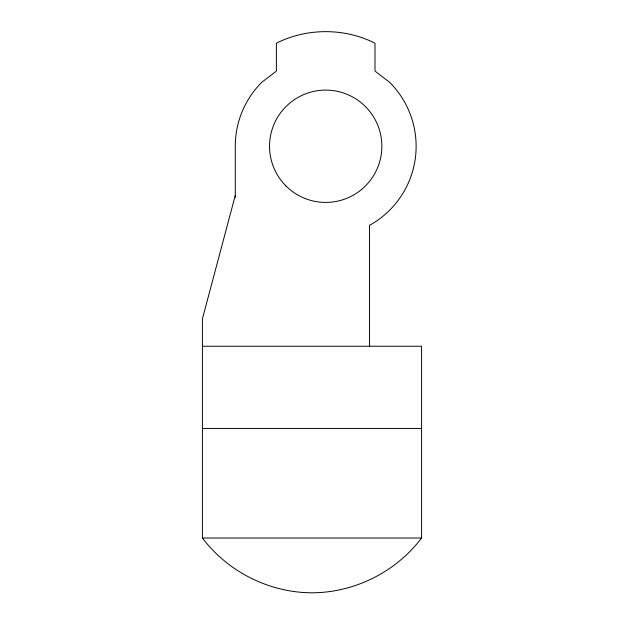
<?xml version="1.0" encoding="UTF-8"?>
<svg xmlns="http://www.w3.org/2000/svg" width="624" height="624" viewBox="0 0 624 624"><rect width="100%" height="100%" fill="white"/><g stroke="black" fill="none" stroke-linecap="round" stroke-linejoin="round"><path stroke-width="0.94" d="M235.295 195.39L202.418 318.848L202.418 538.013C228.033 571.935 269.49 592.667 312 592.8C354.51 592.667 395.967 571.935 421.582 538.013L421.582 346.242L202.418 346.242M202.418 428.431L421.582 428.431M202.418 538.013L421.582 538.013M369.533 346.242L369.533 225.147L370.913 224.57A90.425 90.425 0 0 0 389.641 82.321L375.008 71.089L375.008 43.212C344.565 27.791 306.829 27.791 276.385 43.212L276.385 71.089L261.752 82.321A90.254 90.254 0 0 0 235.279 146.078L235.295 197.332M285.987 185.968A56.16 56.16 0 0 0 379.946 160.797A56.16 56.16 0 0 0 311.165 92.017A56.16 56.16 0 0 0 285.987 185.968"/></g></svg>
